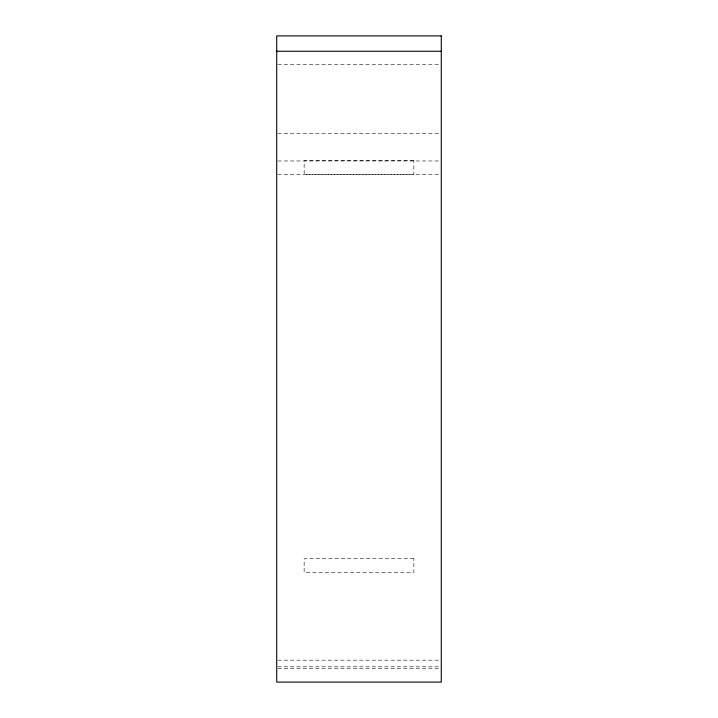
<?xml version="1.0" encoding="UTF-8"?>
<svg xmlns="http://www.w3.org/2000/svg" width="718" height="718" viewBox="0 0 718 718"><rect width="100%" height="100%" fill="white"/><g stroke="black" fill="none" stroke-linecap="round" stroke-linejoin="round"><path stroke-width="0.54" stroke-dasharray="3.59 2.69" d="M277.839 64.351L440.161 64.351M277.839 133.539L440.161 133.539M277.839 160.967L440.161 160.967M277.839 174.68L440.161 174.68M277.839 660.183L440.161 660.183M277.839 666.807L440.161 666.807M277.839 668.386L441.283 668.386M413.855 160.67L304.145 160.67L304.145 174.564L413.855 174.564L413.855 160.67M413.855 558.676L304.145 558.676L304.145 572.39L413.855 572.39L413.855 558.676"/><path stroke-width="1.08" d="M276.717 51.256L441.283 51.256M441.283 35.9L276.717 35.9L276.717 682.1L441.283 682.1L441.283 35.9"/></g></svg>
